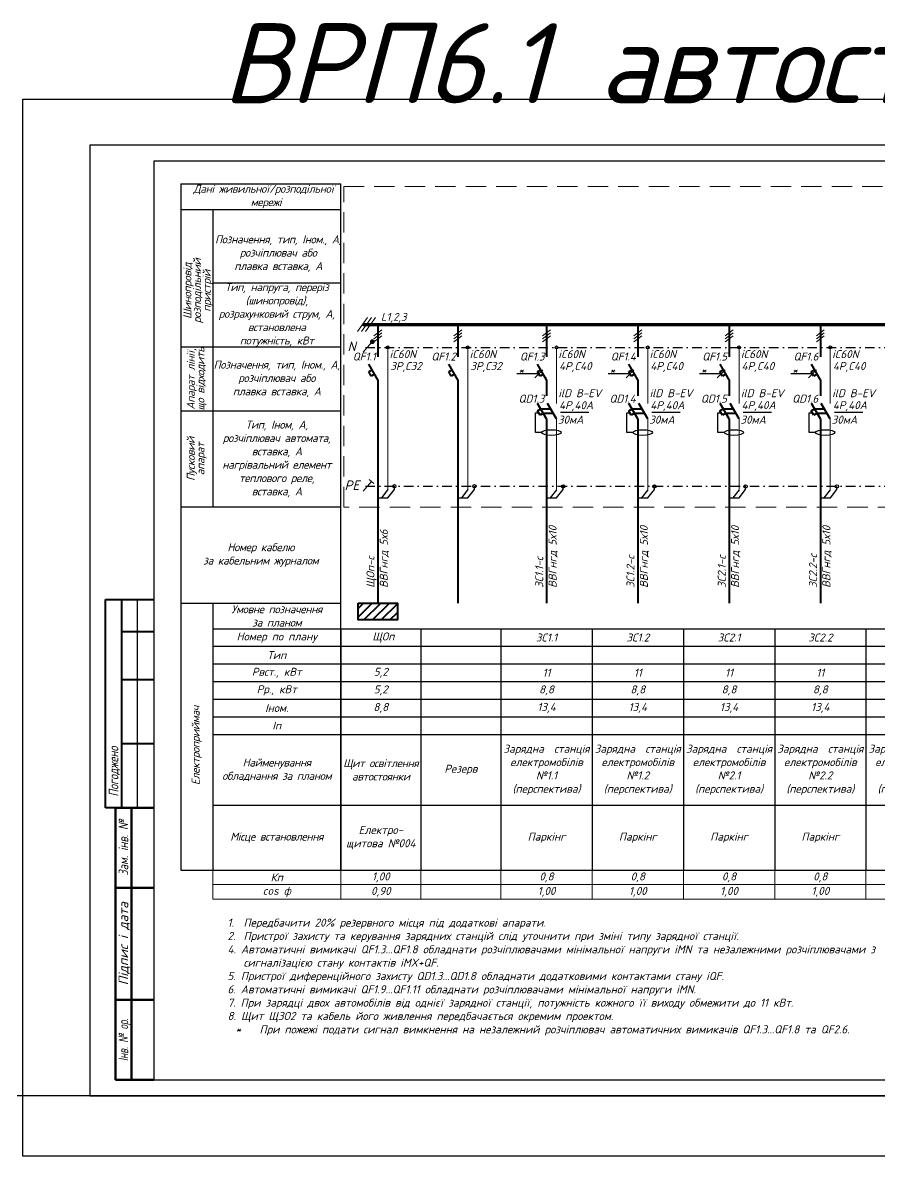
# Model space of a CAD drawing. Header units: millimetres. Extents: x -122434 to 1506205, y -201405 to 386015.
# Drawn here: x 479684 to 506435, y 152711 to 188124 of the extents above; entities that cross this region are included whole.
import ezdxf
from ezdxf.enums import TextEntityAlignment as Align

# ---------------------------------------------------------------- set-up
doc = ezdxf.new("R2010")
doc.units = ezdxf.units.MM
doc.linetypes.add('DASHDOTX2', pattern=[2, 1, -0.5, 0, -0.5])
doc.linetypes.add('DASHED', pattern=[9.525, 6.35, -3.175])
doc.layers.get('Defpoints').update_dxf_attribs({"color": 4})
doc.layers.add('Маркування електро ліній', color=7, linetype='Continuous', lineweight=18)
doc.layers.add('Рамка внешняя', color=4, linetype='Continuous', lineweight=30, plot=False)
doc.styles.add('GOST 2.304', font='isocpeui.ttf')
doc.styles.add('ICO', font='isocpeui.ttf')
doc.styles.get("Standard").update_dxf_attribs({"font": 'arial.ttf'})
doc.styles.add('ГОСТ 2.304', font='isocpeui.ttf')
doc.styles.add('СГЕНЕРИР_СТИЛЬ_7', font='isocpeui.ttf')
doc.dimstyles.new('М150', dxfattribs={"dimscale": 1, "dimtxt": 2.5, "dimasz": 2.5, "dimexe": 0, "dimexo": 2.5, "dimgap": 1, "dimtad": 1, "dimlfac": 150, "dimtxsty": 'Standard', "dimblk": 'OBLIQUE', "dimcen": 2.5, "dimadec": 0, "dimazin": 0, "dimtfac": 1, "dimtmove": 0, "dimatfit": 3, "dimldrblk": 'OBLIQUE', "dimfxl": 1, "dimarcsym": 0})

# ---------------------------------------------------------------- blocks, each defined once
blk = doc.blocks.new('*T70')
at = {"color": 0, "lineweight": -2, "transparency": 16777216}
for p, q in [((0, 0), (4000, 0)), ((0, 0), (0, -7540)), ((9000, 0), (9000, -7540)), ((11850, 0), (11850, -1100)), ((14700, 0), (14700, -1100)), ((17550, 0), (17550, -1100)), ((20400, 0), (20400, -1650)), ((23250, 0), (23250, -1650)), ((26100, 0), (26100, -1650)), ((28950, 0), (28950, -1650)), ((31800, 0), (31800, -1650)), ((34650, 0), (34650, -7540)), ((54650, 0), (54650, -1650)), ((0, -550), (37150, -550)), ((4000, -550), (4000, -5515)), ((6500, -550), (6500, -7540)), ((37150, -550), (37150, -5515)), ((52150, -550), (59650, -550)), ((57150, -550), (57150, -3300)), ((59650, -550), (59650, -7540)), ((64650, -550), (64650, -2200)), ((0, -1100), (59650, -1100)), ((39650, -1100), (39650, -1650)), ((42150, -1100), (42150, -1650)), ((44650, -1100), (44650, -1650)), ((47150, -1100), (47150, -1650)), ((49650, -1100), (49650, -1650)), ((52150, -1100), (52150, -1650)), ((62150, -1100), (64650, -1100)), ((62150, -1100), (62150, -2200)), ((67150, -1100), (67150, -2750)), ((69650, -1100), (69650, -2750)), ((72150, -1100), (72150, -2750)), ((74650, -1100), (74650, -2200)), ((77150, -1100), (77150, -2200)), ((0, -1650), (77150, -1650)), ((0, -2200), (37150, -2200)), ((11850, -2200), (11850, -7540)), ((14700, -2200), (14700, -7540)), ((17550, -2200), (17550, -7540)), ((20400, -2200), (20400, -7540)), ((23250, -2200), (23250, -7540)), ((26100, -2200), (26100, -7540)), ((28950, -2200), (28950, -7540)), ((31800, -2200), (31800, -7540)), ((52150, -2200), (54650, -2200)), ((54650, -2200), (54650, -3300)), ((57150, -2200), (77150, -2200)), ((0, -2750), (37150, -2750)), ((42150, -2750), (42150, -3300)), ((52150, -2750), (54650, -2750)), ((57150, -2750), (59650, -2750)), ((62150, -2750), (62150, -5515)), ((64650, -2750), (64650, -7540)), ((0, -3300), (37150, -3300)), ((44650, -3300), (44650, -5515)), ((52150, -3300), (64650, -3300)), ((67150, -3300), (67150, -5515)), ((77150, -3300), (77150, -5515)), ((0, -5515), (37150, -5515)), ((42150, -5515), (44650, -5515)), ((52150, -5515), (57150, -5515)), ((54650, -5515), (54650, -7540)), ((57150, -5515), (57150, -7540)), ((64650, -5515), (67150, -5515)), ((74650, -5515), (77150, -5515)), ((0, -7540), (37150, -7540)), ((52150, -7540), (59650, -7540)), ((62150, -7540), (64650, -7540))]:
    blk.add_line(p, q, dxfattribs=at)
at = {"color": 0, "linetype": 'ByBlock', "lineweight": -2, "transparency": 16777216}
for p, q in [((4000, 0), (77150, 0)), ((4000, 0), (4000, -550)), ((6500, 0), (6500, -550)), ((37150, 0), (37150, -550)), ((39650, 0), (39650, -1100)), ((42150, 0), (42150, -1100)), ((44650, 0), (44650, -1100)), ((47150, 0), (47150, -1100)), ((49650, 0), (49650, -1100)), ((52150, 0), (52150, -1100)), ((57150, 0), (57150, -550)), ((59650, 0), (59650, -550)), ((62150, 0), (62150, -1100)), ((64650, 0), (64650, -550)), ((67150, 0), (67150, -1100)), ((69650, 0), (69650, -1100)), ((72150, 0), (72150, -1100)), ((74650, 0), (74650, -1100)), ((77150, 0), (77150, -1100)), ((37150, -550), (52150, -550)), ((59650, -550), (77150, -550)), ((11850, -1100), (11850, -2200)), ((14700, -1100), (14700, -2200)), ((17550, -1100), (17550, -2200)), ((59650, -1100), (62150, -1100)), ((64650, -1100), (77150, -1100)), ((20400, -1650), (20400, -2200)), ((23250, -1650), (23250, -2200)), ((26100, -1650), (26100, -2200)), ((28950, -1650), (28950, -2200)), ((31800, -1650), (31800, -2200)), ((39650, -1650), (39650, -7540)), ((42150, -1650), (42150, -2750)), ((44650, -1650), (44650, -3300)), ((47150, -1650), (47150, -7540)), ((49650, -1650), (49650, -7540)), ((52150, -1650), (52150, -7540)), ((54650, -1650), (54650, -2200)), ((37150, -2200), (52150, -2200)), ((54650, -2200), (57150, -2200)), ((62150, -2200), (62150, -2750)), ((64650, -2200), (64650, -2750)), ((74650, -2200), (74650, -7540)), ((77150, -2200), (77150, -3300)), ((37150, -2750), (52150, -2750)), ((54650, -2750), (57150, -2750)), ((59650, -2750), (77150, -2750)), ((67150, -2750), (67150, -3300)), ((69650, -2750), (69650, -7540)), ((72150, -2750), (72150, -7540)), ((37150, -3300), (52150, -3300)), ((42150, -3300), (42150, -7540)), ((54650, -3300), (54650, -5515)), ((57150, -3300), (57150, -5515)), ((64650, -3300), (77150, -3300)), ((4000, -5515), (4000, -7540)), ((37150, -5515), (42150, -5515)), ((37150, -5515), (37150, -7540)), ((44650, -5515), (52150, -5515)), ((44650, -5515), (44650, -7540)), ((57150, -5515), (64650, -5515)), ((62150, -5515), (62150, -7540)), ((67150, -5515), (74650, -5515)), ((67150, -5515), (67150, -7540)), ((77150, -5515), (77150, -7540)), ((37150, -7540), (52150, -7540)), ((59650, -7540), (62150, -7540)), ((64650, -7540), (77150, -7540))]:
    blk.add_line(p, q, dxfattribs=at)
at = {"layer": 'Defpoints', "color": 8, "linetype": 'ByBlock', "lineweight": 0, "transparency": 16777216}
for p, q in [((0, -7540), (0, -8447)), ((4000, -7540), (4000, -8447)), ((6500, -7540), (6500, -8447)), ((9000, -7540), (9000, -8447)), ((11850, -7540), (11850, -8447)), ((14700, -7540), (14700, -8447)), ((17550, -7540), (17550, -8447)), ((20400, -7540), (20400, -8447)), ((23250, -7540), (23250, -8447)), ((26100, -7540), (26100, -8447)), ((28950, -7540), (28950, -8447)), ((31800, -7540), (31800, -8447)), ((34650, -7540), (34650, -8447)), ((37150, -7540), (37150, -8447)), ((39650, -7540), (39650, -8447)), ((42150, -7540), (42150, -8447)), ((44650, -7540), (44650, -8447)), ((47150, -7540), (47150, -8447)), ((49650, -7540), (49650, -8447)), ((52150, -7540), (52150, -8447)), ((54650, -7540), (54650, -8447)), ((57150, -7540), (57150, -8447)), ((59650, -7540), (59650, -8447)), ((62150, -7540), (62150, -8447)), ((64650, -7540), (64650, -8447)), ((67150, -7540), (67150, -8447)), ((69650, -7540), (69650, -8447)), ((72150, -7540), (72150, -8447)), ((74650, -7540), (74650, -8447)), ((77150, -7540), (77150, -8447)), ((0, -7994), (77150, -7994)), ((0, -8447), (77150, -8447))]:
    blk.add_line(p, q, dxfattribs=at)
at = {"color": 0, "transparency": 16777216, "char_height": 250, "attachment_point": 5}
for s, insert, width, style in [('Номер по плану', (2000, -275), 3880, 'ГОСТ 2.304'), (' ЩОп', (5250, -275), 2380, 'ГОСТ 2.304'), ('ЗС1.1', (10425, -275), 2730, 'ГОСТ 2.304'), ('ЗС1.2', (13275, -275), 2730, 'ГОСТ 2.304'), ('ЗС2.1', (16125, -275), 2730, 'ГОСТ 2.304'), ('ЗС2.2', (18975, -275), 2730, 'ГОСТ 2.304'), ('ЗС3.1', (21825, -275), 2730, 'ГОСТ 2.304'), ('ЗС3.2', (24675, -275), 2730, 'ГОСТ 2.304'), ('{\\C256;НСПт}', (38400, -275), 2380, 'ГОСТ 2.304'), ('ЛП', (40900, -275), 2380, 'ГОСТ 2.304'), ('Гр.1', (45900, -275), 2380, 'ГОСТ 2.304'), ('ЛП-о', (48400, -275), 2380, 'ГОСТ 2.304'), ('ЩЗО2', (53400, -275), 2380, 'ГОСТ 2.304'), ('Щ015', (55900, -275), 2380, 'ГОСТ 2.304'), ('{\\T0.85;\\C7;ЩКО1}', (58400, -275), 2380, 'ГОСТ 2.304'), ('В1', (60900, -275), 2380, 'ГОСТ 2.304'), ('В12', (63400, -275), 2380, 'ГОСТ 2.304'), ('EK-1', (68400, -275), 2380, 'ГОСТ 2.304'), ('EK-2', (70900, -275), 2380, 'ГОСТ 2.304'), ('EK-4', (73400, -275), 2380, 'ГОСТ 2.304'), ('Тип', (2000, -825), 3880, 'ГОСТ 2.304'), ('Рвст., кВт', (2000, -1375), 3880, 'ГОСТ 2.304'), ('5,2', (5250, -1375), 2380, 'ГОСТ 2.304'), ('11', (10425, -1375), 2730, 'GOST 2.304'), ('11', (13275, -1375), 2730, 'GOST 2.304'), ('11', (16125, -1375), 2730, 'GOST 2.304'), ('11', (18975, -1375), 2730, 'GOST 2.304'), ('11', (21825, -1375), 2730, 'GOST 2.304'), ('11', (24675, -1375), 2730, 'GOST 2.304'), ('1,5', (38400, -1375), 2380, 'ГОСТ 2.304'), ('14,0', (40900, -1375), 2380, 'ГОСТ 2.304'), ('1,0', (45900, -1375), 2380, 'ГОСТ 2.304'), ('0,5', (48400, -1375), 2380, 'ГОСТ 2.304'), ('60', (53400, -1375), 2380, 'GOST 2.304'), ('50,0', (55900, -1375), 2380, 'ГОСТ 2.304'), ('2,5', (58400, -1375), 2380, 'ГОСТ 2.304'), ('0,1', (60900, -1375), 2380, 'ГОСТ 2.304'), ('0,1', (63400, -1375), 2380, 'ГОСТ 2.304'), ('3,0', (68400, -1375), 2380, 'ГОСТ 2.304'), ('3,0', (70900, -1375), 2380, 'ГОСТ 2.304'), ('2,0', (73400, -1375), 2380, 'ГОСТ 2.304'), ('Рр., кВт', (2000, -1925), 3880, 'ГОСТ 2.304'), ('8,8', (10425, -1925), 2730, 'ГОСТ 2.304'), ('8,8', (13275, -1925), 2730, 'ГОСТ 2.304'), ('8,8', (16125, -1925), 2730, 'ГОСТ 2.304'), ('8,8', (18975, -1925), 2730, 'ГОСТ 2.304'), ('8,8', (21825, -1925), 2730, 'ГОСТ 2.304'), ('8,8', (24675, -1925), 2730, 'ГОСТ 2.304'), ('40,0', (55900, -1925), 2380, 'ГОСТ 2.304'), ('2,4', (68400, -1925), 2380, 'GOST 2.304'), ('2,4', (70900, -1925), 2380, 'GOST 2.304'), ('5,2', (5250, -1925), 2380, 'GOST 2.304'), ('60,0', (53400, -1925), 2380, 'ГОСТ 2.304'), ('2,1', (58400, -1925), 2380, 'GOST 2.304'), ('0,1', (60900, -1925), 2380, 'GOST 2.304'), ('0,1', (63400, -1925), 2380, 'GOST 2.304'), ('1,6', (73400, -1925), 2380, 'GOST 2.304'), ('Іном.', (2000, -2475), 3880, 'ГОСТ 2.304'), ('8,8', (5250, -2475), 2380, 'ГОСТ 2.304'), ('13,4', (10425, -2475), 2730, 'ГОСТ 2.304'), ('13,4', (13275, -2475), 2730, 'ГОСТ 2.304'), ('13,4', (16125, -2475), 2730, 'ГОСТ 2.304'), ('13,4', (18975, -2475), 2730, 'ГОСТ 2.304'), ('13,4', (21825, -2475), 2730, 'ГОСТ 2.304'), ('13,4', (24675, -2475), 2730, 'ГОСТ 2.304'), ('3,0', (38400, -2475), 2380, 'ГОСТ 2.304'), ('32,8', (40900, -2475), 2380, 'ГОСТ 2.304'), ('7,0', (45900, -2475), 2380, 'ГОСТ 2.304'), ('1,2', (48400, -2475), 2380, 'ГОСТ 2.304'), ('99,2', (53400, -2475), 2380, 'ГОСТ 2.304'), ('89,5', (55900, -2475), 2380, 'ГОСТ 2.304'), ('3,2', (58400, -2475), 2380, 'ГОСТ 2.304'), ('0,5', (60900, -2475), 2380, 'ГОСТ 2.304'), ('0,5', (63400, -2475), 2380, 'ГОСТ 2.304'), ('13,6', (68400, -2475), 2380, 'ГОСТ 2.304'), ('13,6', (70900, -2475), 2380, 'ГОСТ 2.304'), ('9,1', (73400, -2475), 2380, 'ГОСТ 2.304'), ('Іп', (2000, -3025), 3880, 'ГОСТ 2.304'), ('Системи зовнішнього декоративно- го освітлення (перспектива)', (53400, -4408), 2380, 'ГОСТ 2.304'), ('Зарядна  станція електромобілів №1.1 (перспектива)', (10425, -4408), 2730, 'ГОСТ 2.304'), ('Зарядна  станція електромобілів №1.2 (перспектива)', (13275, -4408), 2730, 'ГОСТ 2.304'), ('Зарядна  станція електромобілів №2.1 (перспектива)', (16125, -4408), 2730, 'ГОСТ 2.304'), ('Зарядна  станція електромобілів №2.2 (перспектива)', (18975, -4408), 2730, 'ГОСТ 2.304'), ('Зарядна  станція електромобілів №3.1 (перспектива)', (21825, -4408), 2730, 'ГОСТ 2.304'), ('Зарядна  станція електромобілів №3.2 (перспектива)', (24675, -4408), 2730, 'ГОСТ 2.304'), ('Зарядна  станція електромобілів №1 (перспектива)', (27525, -4408), 2730, 'ГОСТ 2.304'), ('Зарядна  станція електромобілів №2 (перспектива)', (30375, -4408), 2730, 'ГОСТ 2.304'), ('Зарядна  станція електромобілів №3 (перспектива)', (33225, -4408), 2730, 'ГОСТ 2.304'), (' Насосна станція госп. питного водо- постачання', (38400, -4408), 2380, 'ГОСТ 2.304'), ('{\\T0.95;\\C7;Розетки \\P~220 В, дренажні насоси}', (45900, -4408), 2380, 'ГОСТ 2.304'), ('Щит орендного приміщення №015', (55900, -4408), 2380, 'ГОСТ 2.304'), ('{\\T0.95;Щит кабельного обігріву труб автостоянки}', (58400, -4408), 2380, 'ГОСТ 2.304'), ('{\\T0.95;\\C7;Найменування обладнання за планом}', (2000, -4408), 3880, 'ГОСТ 2.304'), ('{\\T0.95;Щит освітлення автостоянки}', (5250, -4408), 2380, 'ГОСТ 2.304'), ('Резерв', (7750, -4408), 2380, 'ГОСТ 2.304'), ('Ліфт пасажирський', (40900, -4408), 2380, 'ГОСТ 2.304'), ('Резерв', (43400, -4408), 2380, 'ГОСТ 2.304'), ('Ліфт пасажирський', (48400, -4408), 2380, 'ГОСТ 2.304'), (' Вентилятор В1', (60900, -4408), 2380, 'ГОСТ 2.304'), (' Вентилятор  В12', (63400, -4408), 2380, 'ГОСТ 2.304'), ('Резерв', (65900, -4408), 2380, 'ГОСТ 2.304'), ('{\\C256;Конвектори К002.1, К002.2}', (68400, -4408), 2380, 'ГОСТ 2.304'), ('{\\C256;Конвектори К007.1, К007.2}', (70900, -4408), 2380, 'ГОСТ 2.304'), ('{\\C256;Конвектор К003}', (73400, -4408), 2380, 'ГОСТ 2.304'), ('Резерв', (75900, -4408), 2380, 'ГОСТ 2.304'), ('{\\T0.95;\\C7;Місце встановлення}', (2000, -6528), 3880, 'ГОСТ 2.304'), ('Електро- щитова №004', (5250, -6528), 2380, 'ГОСТ 2.304'), ('Паркінг', (10425, -6528), 2730, 'ГОСТ 2.304'), ('Паркінг', (13275, -6528), 2730, 'ГОСТ 2.304'), ('Паркінг', (16125, -6528), 2730, 'ГОСТ 2.304'), ('Паркінг', (18975, -6528), 2730, 'ГОСТ 2.304'), ('Паркінг', (21825, -6528), 2730, 'ГОСТ 2.304'), ('Паркінг', (24675, -6528), 2730, 'ГОСТ 2.304'), ('Приміщення №002', (38400, -6528), 2380, 'ГОСТ 2.304'), ('Приміщення №219', (40900, -6528), 2380, 'ГОСТ 2.304'), ('Приміщення №002, №003', (45900, -6528), 2380, 'ГОСТ 2.304'), ('Приміщення №219', (48400, -6528), 2380, 'ГОСТ 2.304'), ('Електро- щитова №004', (53400, -6528), 2380, 'ГОСТ 2.304'), ('Приміщення №015', (55900, -6528), 2380, 'ГОСТ 2.304'), ('Електро- щитова №004', (58400, -6528), 2380, 'ГОСТ 2.304'), ('Приміщення №003', (60900, -6528), 2380, 'ГОСТ 2.304'), ('Електро- щитова №004', (63400, -6528), 2380, 'ГОСТ 2.304'), ('Приміщення №002', (68400, -6528), 2380, 'ГОСТ 2.304'), ('Сходова клітка №007', (70900, -6528), 2380, 'ГОСТ 2.304'), ('Приміщення №003', (73400, -6528), 2380, 'ГОСТ 2.304')]:
    blk.add_mtext(s, dxfattribs=dict(at, insert=insert, width=width, style=style))
at = {"color": 7, "true_color": 0xffffff, "transparency": 16777216, "char_height": 250, "attachment_point": 5}
for s, insert, width, style in [('0,4', (48400, -1925), 2380, 'ГОСТ 2.304'), ('1,2', (38400, -1925), 2380, 'ГОСТ 2.304'), ('11,2', (40900, -1925), 2380, 'ГОСТ 2.304'), ('0,5', (45900, -1925), 2380, 'ГОСТ 2.304'), ('Кп', (2000, -7767), 3880, 'ГОСТ 2.304'), ('1,00', (5250, -7767), 2380, 'ГОСТ 2.304'), ('0,8', (10425, -7767), 2730, 'GOST 2.304'), ('0,8', (13275, -7767), 2730, 'GOST 2.304'), ('0,8', (16125, -7767), 2730, 'GOST 2.304'), ('0,8', (18975, -7767), 2730, 'GOST 2.304'), ('0,8', (21825, -7767), 2730, 'GOST 2.304'), ('0,8', (24675, -7767), 2730, 'GOST 2.304'), ('0,80', (38400, -7767), 2380, 'ГОСТ 2.304'), ('0,80', (40900, -7767), 2380, 'ГОСТ 2.304'), ('0,00', (43400, -7767), 2380, 'ГОСТ 2.304'), ('0,50', (45900, -7767), 2380, 'ГОСТ 2.304'), ('0,80', (48400, -7767), 2380, 'ГОСТ 2.304'), ('0,00', (50900, -7767), 2380, 'ГОСТ 2.304'), ('1', (53400, -7767), 2380, 'GOST 2.304'), ('0,80', (55900, -7767), 2380, 'ГОСТ 2.304'), ('0,83', (58400, -7767), 2380, 'ГОСТ 2.304'), ('1,00', (60900, -7767), 2380, 'ГОСТ 2.304'), ('1,00', (63400, -7767), 2380, 'ГОСТ 2.304'), ('0,80', (68400, -7767), 2380, 'ГОСТ 2.304'), ('0,80', (70900, -7767), 2380, 'ГОСТ 2.304'), ('0,80', (73400, -7767), 2380, 'ГОСТ 2.304'), ('cos ф', (2000, -8220), 3880, 'ГОСТ 2.304'), ('0,90', (5250, -8220), 2380, 'ГОСТ 2.304'), ('1,00', (10425, -8220), 2730, 'GOST 2.304'), ('1,00', (13275, -8220), 2730, 'GOST 2.304'), ('1,00', (16125, -8220), 2730, 'GOST 2.304'), ('1,00', (18975, -8220), 2730, 'GOST 2.304'), ('1,00', (21825, -8220), 2730, 'GOST 2.304'), ('1,00', (24675, -8220), 2730, 'GOST 2.304'), ('0,75', (38400, -8220), 2380, 'ГОСТ 2.304'), ('0,65', (40900, -8220), 2380, 'ГОСТ 2.304'), ('0,00', (43400, -8220), 2380, 'ГОСТ 2.304'), ('0,65', (45900, -8220), 2380, 'ГОСТ 2.304'), ('0,65', (48400, -8220), 2380, 'ГОСТ 2.304'), ('0,00', (50900, -8220), 2380, 'ГОСТ 2.304'), ('0,92', (53400, -8220), 2380, 'GOST 2.304'), ('0,85', (55900, -8220), 2380, 'ГОСТ 2.304'), ('1,00', (58400, -8220), 2380, 'ГОСТ 2.304'), ('0,65', (60900, -8220), 2380, 'ГОСТ 2.304'), ('0,65', (63400, -8220), 2380, 'ГОСТ 2.304'), ('1,00', (68400, -8220), 2380, 'ГОСТ 2.304'), ('1,00', (70900, -8220), 2380, 'ГОСТ 2.304'), ('1,00', (73400, -8220), 2380, 'ГОСТ 2.304')]:
    blk.add_mtext(s, dxfattribs=dict(at, insert=insert, width=width, style=style))
blk = doc.blocks.new('*U160')
at = {"color": 0, "lineweight": 40}
for p, q in [((0, 0), (0, -1005)), ((-284, -1468), (-180, -1408)), ((0, -1720), (-280, -1240)), ((-204, -1607), (-284, -1468)), ((-100, -1547), (-204, -1607))]:
    blk.add_line(p, q, dxfattribs=at)
at = {"color": 0, "lineweight": 13}
for p, q in [((-124, -348), (124, -163)), ((-124, -441), (124, -256)), ((-124, -533), (124, -348))]:
    blk.add_line(p, q, dxfattribs=at)
at = {"color": 0, "lineweight": 9}
for p, q in [((311, -711), (311, -1240)), ((311, -1240), (311, -1720)), ((311, -2461), (311, -1720)), ((311, -2941), (311, -2461)), ((311, -5151), (311, -2941))]:
    blk.add_line(p, q, dxfattribs=at)
at = {"lineweight": 40}
for p, q in [((0, -1720), (0, -2226)), ((0, -2226), (0, -2941)), ((0, -2941), (0, -4529))]:
    blk.add_line(p, q, dxfattribs=at)
at = {"color": 0}
blk.add_circle((311, -711), 46.3, dxfattribs=at)
at = {"color": 0, "lineweight": 40}
blk.add_point((-37, -1659), dxfattribs=at)
at = {"style": 'ГОСТ 2.304'}
blk.add_attdef('QF', text='', height=250, dxfattribs=at).set_placement((-61, -997), align=Align.MIDDLE_RIGHT)
at = {"lineweight": 50, "style": 'ГОСТ 2.304'}
for tag, p in [('ТYPE', (369, -1046)), ('CURRENT', (391, -1419))]:
    blk.add_attdef(tag, p, '', height=250, dxfattribs=at)
blk = doc.blocks.new('*U162')
at = {"color": 0, "lineweight": 40}
for p, q in [((0, 0), (0, -1005)), ((-284, -1468), (-180, -1408)), ((0, -1720), (-280, -1240)), ((-204, -1607), (-284, -1468)), ((-100, -1547), (-204, -1607)), ((0, -2941), (-280, -2461)), ((311, -2941), (31, -2461)), ((-284, -2690), (-180, -2630)), ((-204, -2828), (-284, -2690)), ((-100, -2768), (-204, -2828)), ((-181, -2631), (130, -2631)), ((-100, -2768), (210, -2768))]:
    blk.add_line(p, q, dxfattribs=at)
at = {"color": 0, "lineweight": 13}
for p, q in [((-124, -348), (124, -163)), ((-124, -441), (124, -256)), ((-124, -533), (124, -348))]:
    blk.add_line(p, q, dxfattribs=at)
at = {"color": 0, "lineweight": 9}
for p, q in [((311, -711), (311, -1240)), ((311, -1240), (311, -1720)), ((311, -2461), (311, -1720)), ((311, -5151), (311, -2941))]:
    blk.add_line(p, q, dxfattribs=at)
at = {"lineweight": 40}
for p, q in [((0, -1720), (0, -2226)), ((0, -2941), (0, -4529))]:
    blk.add_line(p, q, dxfattribs=at)
blk.add_line((439, -2733), (1325, -2733))
at = {"color": 0}
blk.add_lwpolyline([(-151, -3371), (-346, -3371), (-346, -2759), (-244, -2759)], dxfattribs=at)
blk.add_circle((311, -711), 46.3, dxfattribs=at)
blk.add_ellipse((153, -3371), major_axis=(-304, 0), ratio=0.29336, dxfattribs=at)
at = {"color": 0, "lineweight": 40}
blk.add_point((-37, -1659), dxfattribs=at)
at = {"style": 'ГОСТ 2.304'}
for tag, p in [('QF', (-61, -997)), ('Q', (-66, -2313))]:
    blk.add_attdef(tag, text='', height=250, dxfattribs=at).set_placement(p, align=Align.MIDDLE_RIGHT)
at = {"lineweight": 50, "style": 'ГОСТ 2.304'}
for tag, p in [('ТYPE', (369, -1046)), ('CURRENT', (391, -1419)), ('Q_ТYPE', (369, -2267)), ('Q_CURRENT', (391, -2641)), ('QD_CURRENT', (355, -3093))]:
    blk.add_attdef(tag, p, '', height=250, dxfattribs=at)
blk = doc.blocks.new('_Oblique')
at = {"color": 0, "linetype": 'ByBlock', "lineweight": -2}
blk.add_line((-0.5, -0.5), (0.5, 0.5), dxfattribs=at)
blk = doc.blocks.new('2хА3')
at = {"lineweight": 40}
for p, q in [((-15.06, -202), (-15.06, -137)), ((-15.06, -137), (-0.06, -137)), ((-10.06, -137), (-10.06, -202)), ((-10.06, -147), (-0.06, -147)), ((-10.06, -162), (-0.06, -162)), ((-10.06, -182), (-0.06, -182)), ((-0.06, -202), (-15.06, -202))]:
    blk.add_line(p, q, dxfattribs=at)
at = {"lineweight": 25}
blk.add_line((-5.06, -202), (-5.06, -137), dxfattribs=at)
at = {"linetype": 'Continuous', "lineweight": 60}
for p, q in [((-12, -287), (-12, -202)), ((-12, -202), (0, -202)), ((-12, -202), (0, -202)), ((-7, -287), (-7, -202)), ((-12, -227), (0, -227)), ((-12, -262), (0, -262)), ((0, -287), (-12, -287))]:
    blk.add_line(p, q, dxfattribs=at)
at = {"lineweight": 30, "ltscale": 100}
blk.add_lwpolyline([(0, -287), (815, -287), (815, 0), (0, 0)], close=True, dxfattribs=at)
at = {"layer": 'Рамка внешняя', "ltscale": 100}
blk.add_lwpolyline([(-20, -292), (820, -292), (820, 5), (-20, 5)], close=True, dxfattribs=at)
at = {"linetype": 'Continuous', "lineweight": 25, "style": 'СГЕНЕРИР_СТИЛЬ_7'}
for s, width, p in [('Погоджено', 0.8, (-12.56, -190.73)), ('Зам. інв. №', 0.8, (-9.5, -214.5)), ('Інв. № ор.', 0.7, (-9.5, -274.5))]:
    blk.add_text(s, height=3, rotation=90, dxfattribs=dict(at, width=width)).set_placement(p, align=Align.MIDDLE_CENTER)
blk.add_text('Підпис і дата', height=3, rotation=90, dxfattribs=at).set_placement((-9.5, -244.5), align=Align.MIDDLE_CENTER)

msp = doc.modelspace()

# ---------------------------------------------------------------- hatches: boundary and pattern name
at = {"lineweight": 40}
h = msp.add_hatch(dxfattribs=at)
h.set_pattern_fill('ANSI31', color=256, scale=60)
h.set_pattern_definition([(45, (551562.75, -755615.37), (-134.70384, 134.70384), [])])
h.paths.add_polyline_path([(491386, 169992), (490161, 169992), (490161, 169466), (491386, 169466)])

# ---------------------------------------------------------------- linework, layer by layer
at = {"color": 7, "ltscale": 300}
for p, q in [((484618, 183092, 0), (489618, 183092, 0)), ((484618, 183092, 0), (484618, 161652, 0)), ((489618, 161652, 0), (489618, 183092, 0)), ((484618, 182292, 0), (489618, 182292, 0)), ((485618, 182292, 0), (485618, 177995, 0)), ((485618, 179995, 0), (489618, 179995, 0)), ((484618, 177995, 0), (489618, 177995, 0)), ((485618, 177995, 0), (485618, 175995, 0)), ((484618, 175995, 0), (489618, 175995, 0)), ((485618, 175995, 0), (485618, 172995, 0)), ((484618, 172995, 0), (489618, 172995, 0)), ((484618, 169995, 0), (489618, 169995, 0)), ((485618, 169992, 0), (485618, 161652, 0)), ((484618, 161652, 0), (489618, 161652, 0))]:
    msp.add_line(p, q, dxfattribs=at)
at = {"lineweight": 15, "ltscale": 300}
for p, q in [((490449, 178910, 0), (490144, 178473, 0)), ((490574, 178910, 0), (490268, 178473, 0)), ((490698, 178910, 0), (490392, 178473, 0))]:
    msp.add_line(p, q, dxfattribs=at)
at = {"color": 0, "linetype": 'DASHDOTX2', "ltscale": 300}
for p, q in [((490386, 177980, 0), (562768, 177980, 0)), ((490386, 173641, 0), (562768, 173641, 0))]:
    msp.add_line(p, q, dxfattribs=at)
at = {"lineweight": 40, "ltscale": 0.03}
for p, q in [((496043, 175156, 0), (496043, 169992, 0)), ((498893, 175156, 0), (498893, 169992, 0)), ((501743, 175156, 0), (501743, 169992, 0)), ((504593, 175156, 0), (504593, 169992, 0))]:
    msp.add_line(p, q, dxfattribs=at)
at = {"lineweight": 40, "ltscale": 300}
for p, q in [((490773, 174162, 0), (490773, 169992, 0)), ((493273, 174162, 0), (493273, 169992, 0))]:
    msp.add_line(p, q, dxfattribs=at)
at = {"color": 0, "ltscale": 300}
for p, q in [((491084, 173540, 0), (490887, 173280, 0)), ((491088, 173280, 0), (491290, 173541, 0)), ((491290, 173541, 0), (491290, 173641, 0)), ((493584, 173540, 0), (493387, 173280, 0)), ((493588, 173280, 0), (493790, 173541, 0)), ((493790, 173541, 0), (493790, 173641, 0)), ((490764, 173280, 0), (491088, 173280, 0)), ((493264, 173280, 0), (493588, 173280, 0))]:
    msp.add_line(p, q, dxfattribs=at)
at = {"color": 0, "ltscale": 0.03}
for p, q in [((496354, 173535, 0), (496156, 173276, 0)), ((496357, 173276, 0), (496560, 173536, 0)), ((496560, 173536, 0), (496560, 173636, 0)), ((499204, 173535, 0), (499006, 173276, 0)), ((499207, 173276, 0), (499410, 173536, 0)), ((499410, 173536, 0), (499410, 173636, 0)), ((502054, 173535, 0), (501856, 173276, 0)), ((502057, 173276, 0), (502260, 173536, 0)), ((502260, 173536, 0), (502260, 173636, 0)), ((504904, 173535, 0), (504706, 173276, 0)), ((504907, 173276, 0), (505110, 173536, 0)), ((505110, 173536, 0), (505110, 173636, 0)), ((496034, 173276, 0), (496357, 173276, 0)), ((498884, 173276, 0), (499207, 173276, 0)), ((501734, 173276, 0), (502057, 173276, 0)), ((504584, 173276, 0), (504907, 173276, 0))]:
    msp.add_line(p, q, dxfattribs=at)
msp.add_xline((1302, 154602), (-1, 0))
at = {"color": 3}
msp.add_lwpolyline([(479684, 185736), (569584, 185736), (569584, 152711), (479684, 152711)], close=True, dxfattribs=at)
at = {"linetype": 'DASHED', "lineweight": 18, "ltscale": 100, "elevation": 0}
msp.add_lwpolyline([(489708, 183006), (563221, 183006), (563221, 172992), (489708, 172992)], close=True, dxfattribs=at)
at = {"color": 0, "lineweight": 40, "ltscale": 100, "const_width": 100, "elevation": 0}
msp.add_lwpolyline([(490297, 178691), (520980, 178691)], dxfattribs=at)
at = {"lineweight": 20, "ltscale": 100, "elevation": 0}
for points in [[(490578, 178130), (490321, 177830)], [(490578, 173792), (490321, 173492)], [(490574, 173795), (490655, 173731), (490500, 173852)]]:
    msp.add_lwpolyline(points, dxfattribs=at)
at = {"lineweight": 9, "ltscale": 100, "const_width": 75, "elevation": 0}
msp.add_lwpolyline([(490566, 178158, 1), (490641, 178158, 1)], format="xyb", close=True, dxfattribs=at)
at = {"color": 7, "lineweight": 40, "ltscale": 100, "elevation": 0}
msp.add_lwpolyline([(490161, 169992), (491386, 169992), (491386, 169466), (490161, 169466)], close=True, dxfattribs=at)
at = {"color": 0}
for centre in [(491290, 173641, 0), (493790, 173641, 0), (496560, 173636, 0), (499410, 173636, 0), (502260, 173636, 0), (505110, 173636, 0)]:
    msp.add_circle(centre, 51.8, dxfattribs=at)

# ---------------------------------------------------------------- block references
at = {"lineweight": 40, "xscale": 100, "yscale": 100, "zscale": 100}
msp.add_blockref('2хА3', (483779, 183802), dxfattribs=at)
at = {"lineweight": 50}
for name, p, values in [('*U160', (490773, 178691, 0), {'QF': 'QF1.1', 'ТYPE': 'iC60N', 'CURRENT': '3P,С32'}), ('*U160', (493273, 178691, 0), {'QF': 'QF1.2', 'ТYPE': 'iC60N', 'CURRENT': '3P,С32'}), ('*U162', (496043, 178691, 0), {'QF': 'QF1.3', 'ТYPE': 'iC60N', 'CURRENT': '4P,C40', 'Q': 'QD1.3', 'Q_ТYPE': 'ilD B-EV', 'Q_CURRENT': '4P,40A', 'QD_CURRENT': '30мА'}), ('*U162', (498893, 178691, 0), {'QF': 'QF1.4', 'ТYPE': 'iC60N', 'CURRENT': '4P,C40', 'Q': 'QD1.4', 'Q_ТYPE': 'ilD B-EV', 'Q_CURRENT': '4P,40A', 'QD_CURRENT': '30мА'}), ('*U162', (501743, 178691, 0), {'QF': 'QF1.5', 'ТYPE': 'iC60N', 'CURRENT': '4P,C40', 'Q': 'QD1.5', 'Q_ТYPE': 'ilD B-EV', 'Q_CURRENT': '4P,40A', 'QD_CURRENT': '30мА'}), ('*U162', (504593, 178691, 0), {'QF': 'QF1.6', 'ТYPE': 'iC60N', 'CURRENT': '4P,C40', 'Q': 'QD1.6', 'Q_ТYPE': 'ilD B-EV', 'Q_CURRENT': '4P,40A', 'QD_CURRENT': '30мА'})]:
    msp.add_blockref(name, p, dxfattribs=at).add_auto_attribs(values)
msp.add_blockref('*T70', (485618, 169192, 0))

# ---------------------------------------------------------------- texts
at = {"color": 3, "lineweight": 40, "style": 'GOST 2.304'}
msp.add_text('ВРП6.1 автостоянка', height=2500, dxfattribs=at).set_placement((485920, 185607))
at = {"color": 0, "lineweight": 9, "style": 'ICO'}
for s, height, p in [('L1,2,3', 243.1, (490872, 178811, 0)), ('N', 300, (489828, 177861, 0)), ('PE', 300, (489735, 173523, 0))]:
    msp.add_text(s, height=height, dxfattribs=at).set_placement(p)
at = {"color": 0, "lineweight": 40, "style": 'GOST 2.304'}
for p in [(495162, 177141, 0), (498012, 177141, 0), (500862, 177141, 0), (503712, 177141, 0)]:
    msp.add_text('*', height=250, dxfattribs=at).set_placement(p)
at = {"color": 7, "linetype": 'Continuous', "char_height": 250, "attachment_point": 5, "style": 'ГОСТ 2.304'}
for s, insert, width in [('{\\T0.95;Дані живильної/розподільної\\P мережі}', (487208, 182692, 0), 5000), ('{\\T0.95;Позначення, тип, Iном., А, розчіплювач або \\Pплавка вставка, А}', (487663, 180910, 0), 4089.88), ('{\\T0.95;Тип, напруга, переріз (шинопровід), розрахунковий струм, А, встановлена \\Pпотужність, кВт}', (487618, 178995, 0), 4000), ('{\\T0.95;Позначення, тип, Iном., А, розчіплювач або \\Pплавка вставка, А}', (487618, 176995, 0), 4000), ('{\\T0.95;Тип, Iном, А,\\Pрозчіплювач автомата,\\Pвставка, А\\Pнагрівальний елемент теплового реле,\\Pвставка, А}', (487618, 174495, 0), 4000), ('{\\T0.95;Номер кабелю \\Pза кабельним журналом}', (487118, 171495, 0), 5000), ('{\\T0.95;Умовне позначення \\Pза планом}', (487618, 169592, 0), 4000)]:
    msp.add_mtext(s, dxfattribs=dict(at, insert=insert, width=width))
at = {"color": 7, "linetype": 'Continuous', "char_height": 250, "attachment_point": 5, "rotation": 90, "line_spacing_factor": 0.72, "style": 'ГОСТ 2.304'}
for s, insert, width in [('{\\T0.95;Шинопровід\\Pрозподільний \\Pпристрій}', (485163, 179745, 0), 3500), ('{\\T0.95;Апарат лінії, що відходить}', (485118, 176995, 0), 2000), ('{\\T0.95;Пусковий \\Pапарат}', (485118, 174495, 0), 3000), ('{\\T0.95;Електроприймач}', (485118, 165542, 0), 8900)]:
    msp.add_mtext(s, dxfattribs=dict(at, insert=insert, width=width))
at = {"color": 7, "linetype": 'Continuous', "char_height": 250, "width": 4000, "attachment_point": 4, "rotation": 90, "style": 'ГОСТ 2.304'}
for s, insert in [('{\\C256;ЩОп-с\\PВВГнгд 5х6}', (490773, 170467, 0)), ('{\\C256;ЗС1.1-с\\PВВГнгд 5х10}', (496043, 170467, 0)), ('{\\C256;ЗС1.2-с\\PВВГнгд 5х10}', (498893, 170467, 0)), ('{\\C256;ЗС2.1-с\\PВВГнгд 5х10}', (501743, 170467, 0)), ('{\\C256;ЗС2.2-с\\PВВГнгд 5х10}', (504593, 170467, 0))]:
    msp.add_mtext(s, dxfattribs=dict(at, insert=insert))
at = {"lineweight": 15, "insert": (486081, 160136, 0), "char_height": 250, "width": 20524.18, "attachment_point": 1, "style": 'ГОСТ 2.304'}
msp.add_mtext('\\pxi-2,l2,t2,3;{\\C7;1.^IПередбачити 20% резервного місця під додаткові апарати.\\P2.^IПристрої захисту та керування зарядних станцій слід уточнити при зміні типу зарядної станції.\\P\\pi0,l0,tz;4. Автоматичні вимикачі QF1.3...QF1.8 }обладнати розчіплювачами мінімальної напруги iMN та незалежними розчіплювачами з сигналізацією стану контактів iMX+QF.\\P{\\C7;5. Пристрої диференційного захисту QD1.3...QD1.8 }обладнати додатковими контактами стану iQF.\\P{\\C7;6. Автоматичні вимикачі QF1.9...QF1.11 }обладнати розчіплювачами мінімальної напруги iMN.\\P7. При зарядці двох автомобілів від однієї зарядної станції, потужність кожного її виходу обмежити до 11 кВт.\\P{\\C7;8. Щит ЩЗО2 та кабель його живлення передбачається окремим проектом.}\\P\\pi-3,l4,t4;*^IПри пожежі подати сигнал вимкнення на незалежний розчіплювач {\\C7;автоматичних вимикачів QF1.3...QF1.8 та QF2.6.}', dxfattribs=at)

# ---------------------------------------------------------------- leaders
at = {"layer": 'Маркування електро ліній'}
for points in [[(495799, 177154, 0), (495118, 177150, 0)], [(498649, 177154, 0), (497968, 177150, 0)], [(501499, 177154, 0), (500818, 177150, 0)], [(504349, 177154, 0), (503668, 177150, 0)]]:
    msp.add_leader(points, dimstyle='М150', override={"dimasz": 250, "dimtad": 0}, dxfattribs=at)

doc.saveas('drawing.dxf')
